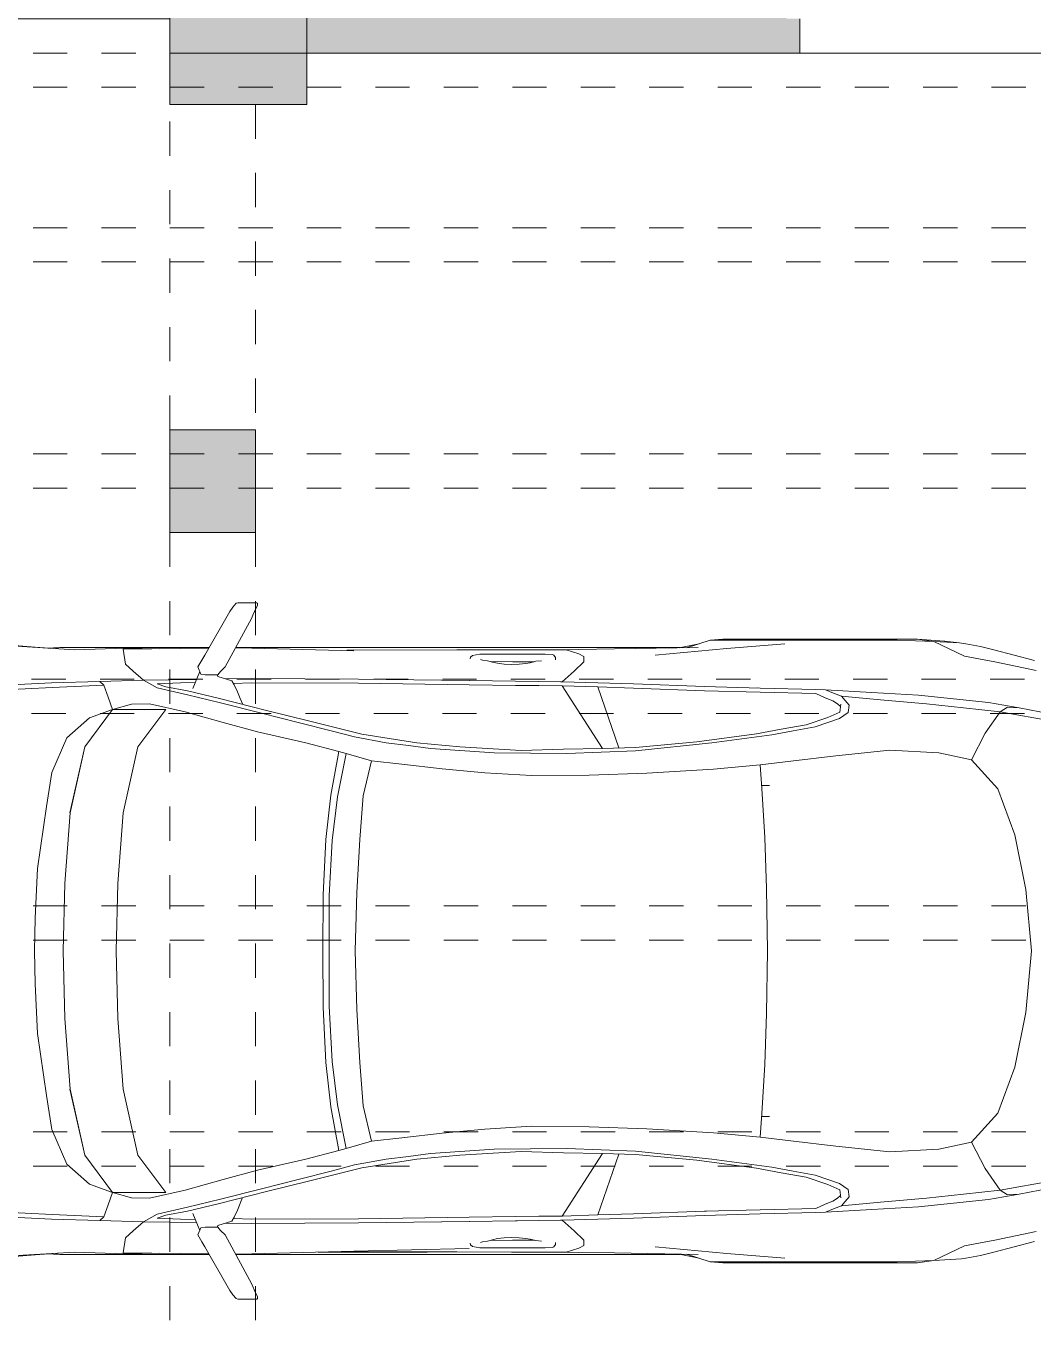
# Model space of a CAD drawing. Header units: metres. Extents: x -686 to 211, y -481 to 125.
# Drawn here: x -207.922 to -204.98, y -228.118 to -224.334 of the extents above; entities that cross this region are included whole.
import ezdxf

# ---------------------------------------------------------------- set-up
doc = ezdxf.new("R2010")
doc.units = ezdxf.units.M
doc.linetypes.add('DIVIDE', pattern=[1.25, 0.5, -0.25, 0, -0.25, 0, -0.25])
doc.layers.add('FLOATINGWINDOWS', color=2, linetype='Continuous', plot=False)
for name, color, linetype in [('SRAFA', 251, 'Continuous'), ('SRAFY', 3, 'Continuous'), ('ZDIVO', 1, 'Continuous')]:
    doc.layers.add(name, color=color, linetype=linetype)
doc.layers.add('T_stafaz', color=253, linetype='Continuous', lineweight=9)

msp = doc.modelspace()

# ---------------------------------------------------------------- hatches: boundary and pattern name
at = {"layer": 'SRAFA', "linetype": 'Continuous', "lineweight": 0}
for points in [[(-205.7014, -224.0131), (-207.1014, -224.0131), (-207.1014, -221.3631), (-205.4014, -221.3631), (-205.4014, -220.3559), (-205.5014, -220.3559), (-205.5014, -221.2631), (-207.1014, -221.2631), (-207.1014, -220.3631), (-207.4014, -220.3631), (-207.4014, -220.3231), (-207.5014, -220.3231), (-207.5014, -222.6631), (-207.5014, -224.4131), (-205.6614, -224.4131), (-205.6614, -224.3131), (-205.7014, -224.3131)], [(-207.1014, -224.4131), (-207.5014, -224.4131), (-207.5014, -224.5131), (-207.1014, -224.5131)], [(-207.1014, -224.5131), (-207.5014, -224.5131), (-207.5014, -224.5631), (-207.1014, -224.5631)], [(-207.2514, -225.5131), (-207.5014, -225.5131), (-207.5014, -225.5831), (-207.2514, -225.5831)], [(-207.2514, -225.5831), (-207.5014, -225.5831), (-207.5014, -225.6831), (-207.2514, -225.6831)], [(-207.2514, -225.6831), (-207.5014, -225.6831), (-207.5014, -225.8131), (-207.2514, -225.8131)]]:
    msp.add_hatch(color=256, dxfattribs=at).paths.add_polyline_path(points)

# ---------------------------------------------------------------- linework, layer by layer
at = {"layer": 'FLOATINGWINDOWS', "linetype": 'Continuous', "lineweight": 0}
msp.add_lwpolyline([(-209.5014, -224.3131), (-207.5014, -224.3131), (-207.5014, -224.4131), (-203.4514, -224.4131), (-203.4514, -225.8131), (-204.2014, -225.8131), (-204.2014, -229.3131), (-203.4514, -229.3131), (-203.4514, -230.9131), (-209.5014, -230.9131)], close=True, dxfattribs=at)
at = {"layer": 'SRAFY', "linetype": 'DIVIDE', "lineweight": 0, "ltscale": 0.15}
for p, q in [((-209.5014, -224.4131), (-203.2014, -224.4131)), ((-209.5014, -224.5131), (-203.2014, -224.5131)), ((-207.5014, -225.5131), (-207.5014, -224.5631)), ((-207.2514, -224.5631), (-207.2514, -225.5131)), ((-209.5014, -224.9231), (-203.2014, -224.9231)), ((-209.5014, -225.0231), (-203.2014, -225.0231)), ((-209.5014, -225.5831), (-203.2014, -225.5831)), ((-209.5014, -225.6831), (-203.2014, -225.6831)), ((-207.5014, -225.8131), (-207.5014, -230.9131)), ((-207.2514, -225.8131), (-207.2514, -230.9131)), ((-209.5058, -226.2416), (-203.2058, -226.2416)), ((-209.5058, -226.3416), (-203.2058, -226.3416)), ((-209.5014, -226.9031), (-203.2014, -226.9031)), ((-209.5014, -227.0031), (-203.2014, -227.0031)), ((-209.5014, -227.5631), (-203.2014, -227.5631)), ((-209.5014, -227.6631), (-203.2014, -227.6631))]:
    msp.add_line(p, q, dxfattribs=at)
at = {"layer": 'T_stafaz', "linetype": 'Continuous'}
for p, q in [((-207.3995, -226.1709), (-207.3261, -226.0437)), ((-207.3261, -226.0437), (-207.3175, -226.0307)), ((-207.3175, -226.0307), (-207.3076, -226.0197)), ((-207.3076, -226.0197), (-207.303, -226.0186)), ((-207.303, -226.0186), (-207.268, -226.0186)), ((-207.268, -226.0186), (-207.2479, -226.0186)), ((-207.2594, -226.0547), (-207.255, -226.0434)), ((-207.255, -226.0434), (-207.2455, -226.025)), ((-207.2479, -226.0186), (-207.2455, -226.0197)), ((-207.2455, -226.0197), (-207.2455, -226.025)), ((-207.34, -226.2056), (-207.2687, -226.0746)), ((-207.2687, -226.0746), (-207.2635, -226.0639)), ((-207.2635, -226.0639), (-207.2594, -226.0547)), ((-208.0672, -226.1334), (-207.8953, -226.1477)), ((-207.9804, -226.1433), (-207.7796, -226.1551)), ((-207.8953, -226.1477), (-207.8547, -226.1507)), ((-207.8597, -226.1503), (-207.8232, -226.149)), ((-207.8359, -226.1518), (-207.8232, -226.149)), ((-207.8359, -226.1518), (-207.8232, -226.149)), ((-207.8232, -226.149), (-207.7898, -226.149)), ((-207.7898, -226.149), (-207.7302, -226.149)), ((-207.7796, -226.1551), (-207.6309, -226.151)), ((-207.7302, -226.149), (-207.6047, -226.149)), ((-207.6383, -226.1532), (-207.3879, -226.1508)), ((-207.6383, -226.1532), (-207.6309, -226.151)), ((-207.6383, -226.1532), (-207.6309, -226.1975)), ((-207.6309, -226.151), (-207.5333, -226.1522)), ((-207.6047, -226.149), (-207.3869, -226.149)), ((-207.3097, -226.15), (-207.2995, -226.1499)), ((-207.3092, -226.149), (-207.0691, -226.149)), ((-207.2995, -226.1499), (-206.9645, -226.1581)), ((-207.0691, -226.149), (-206.7859, -226.149)), ((-206.9853, -226.1565), (-206.6638, -226.1559)), ((-206.7859, -226.149), (-206.5804, -226.149)), ((-206.6638, -226.1559), (-206.5037, -226.1556)), ((-206.5804, -226.149), (-206.5051, -226.149)), ((-206.5051, -226.149), (-206.43, -226.149)), ((-206.5037, -226.1556), (-206.4242, -226.1555)), ((-206.43, -226.149), (-206.3112, -226.149)), ((-206.4242, -226.1555), (-206.3446, -226.1553)), ((-206.3446, -226.1553), (-206.3073, -226.1547)), ((-206.3446, -226.1553), (-206.3074, -226.1672)), ((-206.3112, -226.149), (-206.1925, -226.149)), ((-206.3073, -226.1547), (-206.203, -226.153)), ((-206.3073, -226.1547), (-206.203, -226.153)), ((-206.203, -226.153), (-205.9582, -226.1488)), ((-206.1925, -226.149), (-206.0753, -226.149)), ((-206.084, -226.1713), (-205.8749, -226.1514)), ((-206.0753, -226.149), (-206.0112, -226.149)), ((-206.0142, -226.1496), (-205.9561, -226.1378)), ((-205.9926, -226.1494), (-205.924, -226.1277)), ((-205.924, -226.1277), (-205.8863, -226.1247)), ((-205.924, -226.1277), (-205.8812, -226.1273)), ((-205.8863, -226.1247), (-205.3184, -226.1247)), ((-205.8812, -226.1273), (-205.7827, -226.1273)), ((-205.8749, -226.1514), (-205.7053, -226.1382)), ((-205.7827, -226.1273), (-205.6823, -226.1273)), ((-205.6823, -226.1273), (-205.567, -226.1273)), ((-205.567, -226.1273), (-205.463, -226.1273)), ((-205.463, -226.1273), (-205.3774, -226.1273)), ((-205.3774, -226.1273), (-205.2705, -226.1307)), ((-205.3184, -226.1247), (-205.2705, -226.1307)), ((-205.2393, -226.1301), (-205.3184, -226.1247)), ((-205.2705, -226.1307), (-205.1952, -226.1353)), ((-205.2705, -226.1307), (-205.1811, -226.174)), ((-205.2393, -226.1301), (-205.1952, -226.1353)), ((-205.2382, -226.1302), (-205.2393, -226.1301)), ((-205.1763, -226.1381), (-205.1952, -226.1353)), ((-205.1343, -226.1453), (-205.1763, -226.1381)), ((-205.0949, -226.1552), (-205.1343, -226.1453)), ((-205.0949, -226.1552), (-205.0356, -226.1709)), ((-207.6309, -226.1975), (-207.6086, -226.2182)), ((-207.4197, -226.2056), (-207.4081, -226.1854)), ((-207.4081, -226.1854), (-207.3995, -226.1709)), ((-206.6246, -226.1815), (-206.6236, -226.1772)), ((-206.6236, -226.1772), (-206.6176, -226.172)), ((-206.6176, -226.172), (-206.5963, -226.1677)), ((-206.5963, -226.1677), (-206.4055, -226.1685)), ((-206.5943, -226.184), (-206.5881, -226.1856)), ((-206.5881, -226.1856), (-206.5739, -226.1875)), ((-206.5739, -226.1875), (-206.5594, -226.1919)), ((-206.5666, -226.1897), (-206.5014, -226.1901)), ((-206.5594, -226.1919), (-206.5449, -226.1949)), ((-206.5449, -226.1949), (-206.5249, -226.1974)), ((-206.5249, -226.1974), (-206.5029, -226.1984)), ((-206.5029, -226.1984), (-206.481, -226.1978)), ((-206.5014, -226.1901), (-206.4378, -226.1904)), ((-206.481, -226.1978), (-206.4617, -226.1958)), ((-206.4617, -226.1958), (-206.449, -226.1933)), ((-206.449, -226.1933), (-206.4323, -226.189)), ((-206.4323, -226.189), (-206.4161, -226.1876)), ((-206.4055, -226.1685), (-206.3844, -226.1689)), ((-206.3844, -226.1689), (-206.3801, -226.1714)), ((-206.3801, -226.1714), (-206.3756, -226.1775)), ((-206.3757, -226.1845), (-206.3756, -226.1836)), ((-206.3756, -226.1836), (-206.3756, -226.1775)), ((-206.3206, -226.2178), (-206.2926, -226.1905)), ((-206.3074, -226.1672), (-206.2926, -226.1746)), ((-206.2926, -226.1746), (-206.2926, -226.1905)), ((-205.1811, -226.174), (-205.0916, -226.1903)), ((-205.0916, -226.1903), (-204.9714, -226.2162)), ((-205.0356, -226.1709), (-205.0357, -226.1709)), ((-204.9758, -226.1865), (-205.0356, -226.1709)), ((-207.6086, -226.2182), (-207.5784, -226.2441)), ((-207.4343, -226.2685), (-207.4146, -226.2186)), ((-207.4197, -226.2056), (-207.4116, -226.2262)), ((-207.4116, -226.2262), (-207.399, -226.2287)), ((-207.399, -226.2287), (-207.3822, -226.2287)), ((-207.3822, -226.2287), (-207.3621, -226.2287)), ((-207.3632, -226.2287), (-207.3618, -226.2336)), ((-207.3621, -226.2287), (-207.3535, -226.2192)), ((-207.3618, -226.2336), (-207.3203, -226.2462)), ((-207.3535, -226.2192), (-207.34, -226.2056)), ((-206.3557, -226.249), (-206.3206, -226.2178)), ((-208.0313, -226.2609), (-207.8472, -226.2519)), ((-208.0283, -226.2747), (-207.846, -226.2658)), ((-207.8472, -226.2519), (-207.7061, -226.2482)), ((-207.846, -226.2658), (-207.6945, -226.2584)), ((-207.7061, -226.2482), (-207.5784, -226.2441)), ((-207.7061, -226.2482), (-207.6945, -226.2584)), ((-207.7061, -226.2482), (-207.6945, -226.2584)), ((-207.6945, -226.2584), (-207.6818, -226.294)), ((-207.4238, -226.2418), (-207.5785, -226.2441)), ((-207.5784, -226.2441), (-207.4238, -226.2418)), ((-207.5784, -226.2441), (-207.5393, -226.2669)), ((-207.5393, -226.2549), (-207.4706, -226.2522)), ((-207.5393, -226.2549), (-207.5132, -226.2633)), ((-207.5393, -226.2669), (-207.45, -226.2873)), ((-207.5132, -226.2633), (-207.45, -226.2749)), ((-207.4706, -226.2522), (-207.4272, -226.2505)), ((-207.339, -226.2405), (-207.2645, -226.2394)), ((-207.2645, -226.2394), (-207.339, -226.2405)), ((-207.339, -226.2405), (-207.2645, -226.2394)), ((-207.3203, -226.2462), (-207.3135, -226.2574)), ((-207.3159, -226.2535), (-207.2645, -226.2515)), ((-207.3135, -226.2574), (-207.3042, -226.2779)), ((-207.2645, -226.2394), (-206.9512, -226.2409)), ((-206.9512, -226.2409), (-207.2645, -226.2394)), ((-207.2645, -226.2394), (-206.9512, -226.2409)), ((-207.2645, -226.2515), (-206.9512, -226.253)), ((-206.9512, -226.2409), (-206.6271, -226.2453)), ((-206.627, -226.2453), (-206.9512, -226.2409)), ((-206.9512, -226.2409), (-206.6271, -226.2453)), ((-206.9512, -226.253), (-206.6271, -226.2574)), ((-206.6271, -226.2453), (-206.4922, -226.2471)), ((-206.6271, -226.2453), (-206.4922, -226.2471)), ((-206.6271, -226.2574), (-206.4922, -226.2592)), ((-206.4922, -226.2471), (-206.627, -226.2453)), ((-206.4922, -226.2471), (-206.424, -226.2481)), ((-206.4922, -226.2471), (-206.424, -226.2481)), ((-206.4922, -226.2592), (-206.424, -226.2601)), ((-206.424, -226.2481), (-206.3557, -226.249)), ((-206.424, -226.2481), (-206.3557, -226.249)), ((-206.424, -226.2601), (-206.3557, -226.261)), ((-206.3557, -226.249), (-206.3603, -226.2489)), ((-206.3557, -226.249), (-206.2516, -226.2519)), ((-206.2515, -226.2519), (-206.3557, -226.249)), ((-206.3557, -226.249), (-206.2516, -226.2519)), ((-206.3557, -226.261), (-206.2516, -226.264)), ((-206.3557, -226.261), (-206.2383, -226.4432)), ((-206.2516, -226.2519), (-206.1474, -226.2549)), ((-206.2516, -226.2519), (-206.1474, -226.2549)), ((-206.2516, -226.264), (-206.1474, -226.267)), ((-206.2516, -226.264), (-206.1899, -226.4418)), ((-206.1473, -226.2549), (-206.2515, -226.2519)), ((-206.1474, -226.2549), (-205.9403, -226.2629)), ((-206.1474, -226.267), (-205.9403, -226.275)), ((-205.9402, -226.2629), (-206.1473, -226.2549)), ((-205.9403, -226.2629), (-205.7776, -226.267)), ((-205.7776, -226.267), (-205.9402, -226.2629)), ((-205.7856, -226.2668), (-205.7776, -226.267)), ((-205.7776, -226.267), (-205.615, -226.271)), ((-205.615, -226.271), (-205.7776, -226.267)), ((-205.7776, -226.267), (-205.615, -226.271)), ((-205.615, -226.271), (-205.5871, -226.2725)), ((-205.5871, -226.2725), (-205.615, -226.271)), ((-205.615, -226.271), (-205.5871, -226.2725)), ((-205.5871, -226.2725), (-205.5631, -226.2816)), ((-205.5871, -226.2725), (-205.4512, -226.28)), ((-205.5871, -226.2725), (-205.5752, -226.2771)), ((-205.4512, -226.28), (-205.5871, -226.2725)), ((-207.6818, -226.294), (-207.669, -226.3296)), ((-207.45, -226.2749), (-207.3571, -226.2979)), ((-207.45, -226.2873), (-207.3534, -226.3105)), ((-207.3571, -226.2979), (-207.2195, -226.3324)), ((-207.3534, -226.3105), (-207.2344, -226.3401)), ((-207.3042, -226.2779), (-207.2962, -226.2979)), ((-207.2962, -226.2979), (-207.2883, -226.3151)), ((-205.9403, -226.275), (-205.7776, -226.279)), ((-205.7776, -226.279), (-205.615, -226.2831)), ((-205.615, -226.2831), (-205.5879, -226.2953)), ((-205.615, -226.2831), (-205.5879, -226.2953)), ((-205.5879, -226.2953), (-205.5655, -226.3043)), ((-205.5879, -226.2953), (-205.5655, -226.3043)), ((-205.5752, -226.2771), (-205.5631, -226.2816)), ((-205.5655, -226.3043), (-205.5515, -226.3134)), ((-205.5655, -226.3043), (-205.5515, -226.3134)), ((-205.5631, -226.2816), (-205.5399, -226.2905)), ((-205.5631, -226.2816), (-205.5399, -226.2905)), ((-205.5399, -226.2905), (-205.4157, -226.302)), ((-205.5399, -226.2905), (-205.5291, -226.3034)), ((-205.5399, -226.2905), (-205.5291, -226.3034)), ((-205.5291, -226.3034), (-205.5177, -226.3166)), ((-205.4512, -226.28), (-205.3153, -226.2877)), ((-205.3152, -226.2877), (-205.4512, -226.28)), ((-205.4157, -226.302), (-205.2915, -226.3134)), ((-205.3153, -226.2877), (-205.2128, -226.2984)), ((-205.3152, -226.2877), (-205.3153, -226.2877)), ((-205.2127, -226.2984), (-205.3152, -226.2877)), ((-205.2128, -226.2984), (-205.1103, -226.3092)), ((-205.1103, -226.3092), (-205.2127, -226.2984)), ((-205.1103, -226.3092), (-205.0209, -226.3247)), ((-207.7501, -226.4383), (-207.669, -226.3296)), ((-207.6691, -226.3296), (-207.7501, -226.4383)), ((-207.7501, -226.4383), (-207.669, -226.3296)), ((-207.7365, -226.3538), (-207.669, -226.3296)), ((-207.6691, -226.3296), (-207.6691, -226.3296)), ((-207.669, -226.3296), (-207.6136, -226.3139)), ((-207.669, -226.3296), (-207.5354, -226.3296)), ((-207.6136, -226.3139), (-207.5616, -226.3135)), ((-207.5951, -226.4383), (-207.514, -226.3296)), ((-207.5616, -226.3135), (-207.4575, -226.3365)), ((-207.5354, -226.3296), (-207.514, -226.3296)), ((-207.4575, -226.3365), (-207.3459, -226.3677)), ((-207.2883, -226.3152), (-207.2883, -226.3151)), ((-207.2344, -226.3401), (-207.1266, -226.368)), ((-207.2195, -226.3324), (-207.0968, -226.3631)), ((-205.58, -226.3529), (-205.5452, -226.3378)), ((-205.5515, -226.3134), (-205.5429, -226.321)), ((-205.5515, -226.3134), (-205.5429, -226.321)), ((-205.5458, -226.3562), (-205.5205, -226.3383)), ((-205.5452, -226.3378), (-205.5421, -226.3143)), ((-205.5205, -226.3383), (-205.5177, -226.3166)), ((-205.2915, -226.3134), (-205.1837, -226.325)), ((-205.1837, -226.325), (-205.076, -226.3366)), ((-205.1206, -226.3993), (-205.076, -226.3366)), ((-205.076, -226.3366), (-205.055, -226.3227)), ((-205.076, -226.3366), (-204.9235, -226.3635)), ((-205.055, -226.3227), (-205.0209, -226.3247)), ((-205.0209, -226.3247), (-204.9301, -226.3421)), ((-207.8023, -226.412), (-207.7365, -226.3538)), ((-207.3459, -226.3677), (-207.2455, -226.3949)), ((-207.1266, -226.368), (-207.0262, -226.3928)), ((-207.0968, -226.3631), (-207.0187, -226.3822)), ((-207.0187, -226.3822), (-206.9407, -226.4014)), ((-205.7882, -226.4007), (-205.7157, -226.3876)), ((-205.7157, -226.3876), (-205.6432, -226.3744)), ((-205.6809, -226.3919), (-205.6172, -226.3801)), ((-205.6432, -226.3744), (-205.58, -226.3529)), ((-205.6172, -226.3801), (-205.5458, -226.3562)), ((-207.8469, -226.5138), (-207.8023, -226.412)), ((-207.2455, -226.3949), (-207.1041, -226.4273)), ((-207.0262, -226.3928), (-206.9629, -226.41)), ((-206.9629, -226.41), (-206.87, -226.4266)), ((-206.9407, -226.4014), (-206.8607, -226.4143)), ((-206.8607, -226.4143), (-206.7808, -226.4272)), ((-206.1414, -226.4405), (-205.9629, -226.4246)), ((-205.9629, -226.4246), (-205.7882, -226.4007)), ((-205.9183, -226.4274), (-205.7436, -226.4035)), ((-205.7436, -226.4035), (-205.6809, -226.3919)), ((-205.1602, -226.4765), (-205.1206, -226.3993)), ((-207.7501, -226.4383), (-207.7935, -226.6319)), ((-207.7934, -226.6319), (-207.7501, -226.4383)), ((-207.7934, -226.6319), (-207.7501, -226.4383)), ((-207.6384, -226.6319), (-207.5951, -226.4383)), ((-207.1041, -226.4273), (-207.0081, -226.452)), ((-207.0082, -226.452), (-207.0318, -226.5797)), ((-207.0122, -226.5851), (-206.987, -226.4584)), ((-207.0081, -226.452), (-206.9871, -226.4583)), ((-207.0081, -226.4521), (-207.0081, -226.452)), ((-206.9871, -226.4583), (-206.913, -226.4795)), ((-206.87, -226.4266), (-206.8048, -226.4351)), ((-206.8048, -226.4351), (-206.74, -226.4437)), ((-206.7808, -226.4272), (-206.6545, -226.4385)), ((-206.74, -226.4437), (-206.5541, -226.4565)), ((-206.6545, -226.4385), (-206.476, -226.449)), ((-206.5541, -226.4565), (-206.4482, -226.4573)), ((-206.476, -226.449), (-206.3521, -226.4457)), ((-206.4482, -226.4573), (-206.3422, -226.458)), ((-206.3521, -226.4457), (-206.2383, -226.4432)), ((-206.3422, -226.458), (-206.1414, -226.4507)), ((-206.2383, -226.4432), (-206.1414, -226.4405)), ((-206.1414, -226.4507), (-205.9183, -226.4274)), ((-205.5566, -226.465), (-205.3989, -226.4483)), ((-205.3989, -226.4483), (-205.2557, -226.4561)), ((-205.2557, -226.4561), (-205.1602, -226.4765)), ((-206.9372, -226.5822), (-206.913, -226.4795)), ((-206.913, -226.4795), (-206.8238, -226.4893)), ((-206.913, -226.4795), (-206.913, -226.4795)), ((-206.8238, -226.4893), (-206.7061, -226.5027)), ((-205.9142, -226.5043), (-205.7775, -226.4912)), ((-205.7775, -226.4912), (-205.6881, -226.4801)), ((-205.7775, -226.4912), (-205.7722, -226.5606)), ((-205.6881, -226.4801), (-205.5566, -226.465)), ((-205.1602, -226.4765), (-205.0835, -226.561)), ((-205.1602, -226.4765), (-205.0835, -226.561)), ((-205.1601, -226.4763), (-205.1601, -226.4765)), ((-207.8624, -226.6128), (-207.8469, -226.5138)), ((-206.7061, -226.5027), (-206.5822, -226.5143)), ((-206.5822, -226.5143), (-206.4452, -226.5229)), ((-206.4452, -226.5229), (-206.2773, -226.5216)), ((-206.2773, -226.5216), (-206.1087, -226.5156)), ((-206.1087, -226.5156), (-205.9142, -226.5043)), ((-205.7499, -226.552), (-205.7729, -226.552)), ((-205.7722, -226.5606), (-205.7639, -226.7032)), ((-205.0835, -226.561), (-205.0332, -226.6961)), ((-205.0835, -226.561), (-205.0332, -226.6961)), ((-207.888, -226.7937), (-207.8624, -226.6128)), ((-207.0318, -226.5797), (-207.0458, -226.7096)), ((-207.028, -226.7123), (-207.0122, -226.5851)), ((-206.9465, -226.7096), (-206.9372, -226.5822)), ((-207.8087, -226.8381), (-207.7934, -226.6319)), ((-207.8087, -226.8381), (-207.7934, -226.6319)), ((-207.6537, -226.8381), (-207.6384, -226.6319)), ((-207.0458, -226.7096), (-207.0541, -226.8712)), ((-207.0363, -226.8739), (-207.028, -226.7123)), ((-206.9559, -226.8639), (-206.9465, -226.7096)), ((-205.7639, -226.7032), (-205.7593, -226.8519)), ((-205.0332, -226.6961), (-205.0013, -226.8552)), ((-207.8951, -226.939), (-207.888, -226.7937)), ((-207.8135, -227.0348), (-207.8087, -226.8381)), ((-207.8135, -227.0348), (-207.8087, -226.8381)), ((-207.6585, -227.0348), (-207.6537, -226.8381)), ((-207.0541, -226.8712), (-207.0551, -227.0348)), ((-207.0367, -227.0348), (-207.0363, -226.8739)), ((-206.9604, -227.0348), (-206.9559, -226.8639)), ((-205.7593, -226.8519), (-205.7561, -227.0348)), ((-205.0013, -226.8552), (-204.9848, -227.0348)), ((-207.8968, -227.0348), (-207.8951, -226.939)), ((-207.8968, -227.0348), (-207.8951, -227.1307)), ((-207.8135, -227.0348), (-207.8087, -227.2316)), ((-207.8135, -227.0348), (-207.8087, -227.2316)), ((-207.6585, -227.0348), (-207.6537, -227.2316)), ((-207.0541, -227.1985), (-207.0551, -227.0348)), ((-207.0367, -227.0348), (-207.0363, -227.1958)), ((-206.9604, -227.0348), (-206.9559, -227.2057)), ((-205.7593, -227.2178), (-205.7561, -227.0348)), ((-205.0013, -227.2145), (-204.9848, -227.0348)), ((-207.8951, -227.1307), (-207.888, -227.2759)), ((-207.0458, -227.36), (-207.0541, -227.1985)), ((-207.0363, -227.1958), (-207.028, -227.3573)), ((-206.9559, -227.2057), (-206.9465, -227.36)), ((-205.7639, -227.3664), (-205.7593, -227.2178)), ((-205.0332, -227.3736), (-205.0013, -227.2145)), ((-207.8087, -227.2316), (-207.7934, -227.4378)), ((-207.8087, -227.2316), (-207.7934, -227.4378)), ((-207.6537, -227.2316), (-207.6384, -227.4378)), ((-207.888, -227.2759), (-207.8624, -227.4569)), ((-207.0318, -227.49), (-207.0458, -227.36)), ((-207.028, -227.3573), (-207.0122, -227.4844)), ((-206.9465, -227.36), (-206.9372, -227.4874)), ((-205.7722, -227.5091), (-205.7639, -227.3664)), ((-205.0835, -227.5087), (-205.0332, -227.3736)), ((-205.0835, -227.5087), (-205.0332, -227.3736)), ((-207.7501, -227.6314), (-207.7935, -227.4378)), ((-207.7934, -227.4378), (-207.7501, -227.6314)), ((-207.7934, -227.4378), (-207.7501, -227.6314)), ((-207.6384, -227.4378), (-207.5951, -227.6314)), ((-207.8624, -227.4569), (-207.8469, -227.5558)), ((-207.0122, -227.4844), (-206.9871, -227.6113)), ((-207.0082, -227.6176), (-207.0318, -227.49)), ((-206.9372, -227.4874), (-206.913, -227.5901)), ((-205.7775, -227.5785), (-205.7722, -227.5091)), ((-205.7729, -227.5176), (-205.7499, -227.5176)), ((-205.1602, -227.5932), (-205.0835, -227.5087)), ((-205.1602, -227.5932), (-205.0835, -227.5087)), ((-207.8469, -227.5558), (-207.8023, -227.6576)), ((-206.7061, -227.5669), (-206.5822, -227.5553)), ((-206.5822, -227.5553), (-206.4452, -227.5467)), ((-206.4452, -227.5467), (-206.2773, -227.548)), ((-206.2773, -227.548), (-206.1087, -227.554)), ((-206.1087, -227.554), (-205.9142, -227.5653)), ((-206.9871, -227.6113), (-206.913, -227.5901)), ((-206.913, -227.5901), (-206.8238, -227.5804)), ((-206.8238, -227.5804), (-206.7061, -227.5669)), ((-205.9142, -227.5653), (-205.7775, -227.5785)), ((-205.7775, -227.5785), (-205.6881, -227.5895)), ((-205.6881, -227.5895), (-205.5566, -227.6046)), ((-205.2557, -227.6136), (-205.1602, -227.5932)), ((-205.1602, -227.5932), (-205.1206, -227.6703)), ((-205.1601, -227.5933), (-205.1601, -227.5932)), ((-207.7501, -227.6314), (-207.669, -227.74)), ((-207.6691, -227.74), (-207.7501, -227.6314)), ((-207.7501, -227.6314), (-207.669, -227.74)), ((-207.5951, -227.6314), (-207.514, -227.74)), ((-207.1041, -227.6423), (-207.0081, -227.6176)), ((-207.0081, -227.6176), (-206.9871, -227.6114)), ((-207.0081, -227.6176), (-207.0081, -227.6176)), ((-206.87, -227.6431), (-206.8048, -227.6345)), ((-206.8048, -227.6345), (-206.74, -227.626)), ((-206.7808, -227.6424), (-206.6545, -227.6312)), ((-206.74, -227.626), (-206.5541, -227.6132)), ((-206.6545, -227.6312), (-206.476, -227.6206)), ((-206.5541, -227.6132), (-206.4482, -227.6124)), ((-206.476, -227.6206), (-206.3521, -227.6239)), ((-206.4482, -227.6124), (-206.3422, -227.6117)), ((-206.3557, -227.8086), (-206.2383, -227.6265)), ((-206.3521, -227.6239), (-206.2383, -227.6265)), ((-206.3422, -227.6117), (-206.1414, -227.6189)), ((-206.2516, -227.8056), (-206.1899, -227.6278)), ((-206.2383, -227.6265), (-206.1414, -227.6292)), ((-206.1414, -227.6189), (-205.9183, -227.6422)), ((-206.1414, -227.6292), (-205.9629, -227.6451)), ((-205.5566, -227.6046), (-205.3989, -227.6213)), ((-205.3989, -227.6213), (-205.2557, -227.6136)), ((-207.8023, -227.6576), (-207.7365, -227.7159)), ((-207.2455, -227.6747), (-207.1041, -227.6423)), ((-207.0262, -227.6768), (-206.9629, -227.6596)), ((-207.0187, -227.6874), (-206.9407, -227.6682)), ((-206.9629, -227.6596), (-206.87, -227.6431)), ((-206.9407, -227.6682), (-206.8607, -227.6553)), ((-206.8607, -227.6553), (-206.7808, -227.6424)), ((-205.9629, -227.6451), (-205.7882, -227.6689)), ((-205.9183, -227.6422), (-205.7436, -227.6662)), ((-205.7882, -227.6689), (-205.7157, -227.6821)), ((-205.7436, -227.6662), (-205.6809, -227.6778)), ((-205.1206, -227.6703), (-205.076, -227.7331)), ((-207.4575, -227.7332), (-207.3459, -227.7019)), ((-207.3459, -227.7019), (-207.2455, -227.6747)), ((-207.2344, -227.7296), (-207.1266, -227.7017)), ((-207.2195, -227.7372), (-207.0968, -227.7065)), ((-207.1266, -227.7017), (-207.0262, -227.6768)), ((-207.0968, -227.7065), (-207.0187, -227.6874)), ((-205.7157, -227.6821), (-205.6432, -227.6953)), ((-205.6809, -227.6778), (-205.6172, -227.6895)), ((-205.6432, -227.6953), (-205.58, -227.7168)), ((-205.6172, -227.6895), (-205.5458, -227.7135)), ((-205.076, -227.7331), (-204.9235, -227.7061)), ((-205.076, -227.7331), (-204.9235, -227.7061)), ((-207.7365, -227.7159), (-207.669, -227.74)), ((-207.6818, -227.7756), (-207.669, -227.74)), ((-207.6691, -227.74), (-207.6691, -227.74)), ((-207.669, -227.74), (-207.5354, -227.74)), ((-207.669, -227.74), (-207.6136, -227.7557)), ((-207.5616, -227.7561), (-207.4575, -227.7332)), ((-207.5354, -227.74), (-207.514, -227.74)), ((-207.3571, -227.7717), (-207.2195, -227.7372)), ((-207.3534, -227.7591), (-207.2344, -227.7296)), ((-205.58, -227.7168), (-205.5452, -227.7319)), ((-205.5515, -227.7562), (-205.5429, -227.7486)), ((-205.5515, -227.7562), (-205.5429, -227.7486)), ((-205.5458, -227.7135), (-205.5205, -227.7314)), ((-205.5452, -227.7319), (-205.5421, -227.7553)), ((-205.5205, -227.7314), (-205.5177, -227.7531)), ((-205.2915, -227.7562), (-205.1837, -227.7446)), ((-205.1837, -227.7446), (-205.076, -227.7331)), ((-205.1103, -227.7604), (-205.0209, -227.7449)), ((-205.076, -227.7331), (-205.055, -227.747)), ((-205.055, -227.747), (-205.0209, -227.7449)), ((-205.0209, -227.7449), (-204.9301, -227.7275)), ((-207.6945, -227.8112), (-207.6818, -227.7756)), ((-207.6136, -227.7557), (-207.5616, -227.7561)), ((-207.5393, -227.8028), (-207.45, -227.7824)), ((-207.45, -227.7824), (-207.3534, -227.7591)), ((-207.45, -227.7947), (-207.3571, -227.7717)), ((-207.3042, -227.7917), (-207.2895, -227.7548)), ((-207.2883, -227.7544), (-207.2883, -227.7545)), ((-205.7776, -227.7906), (-205.615, -227.7866)), ((-205.615, -227.7866), (-205.5879, -227.7743)), ((-205.615, -227.7866), (-205.5879, -227.7743)), ((-205.5879, -227.7743), (-205.5655, -227.7654)), ((-205.5879, -227.7743), (-205.5655, -227.7654)), ((-205.5871, -227.7971), (-205.5631, -227.788)), ((-205.5655, -227.7654), (-205.5515, -227.7562)), ((-205.5655, -227.7654), (-205.5515, -227.7562)), ((-205.5631, -227.788), (-205.5399, -227.7791)), ((-205.5399, -227.7791), (-205.5291, -227.7663)), ((-205.5399, -227.7791), (-205.5291, -227.7663)), ((-205.5399, -227.7791), (-205.4157, -227.7677)), ((-205.5291, -227.7663), (-205.5177, -227.7531)), ((-205.4512, -227.7896), (-205.3153, -227.782)), ((-205.3152, -227.782), (-205.4512, -227.7896)), ((-205.4157, -227.7677), (-205.2915, -227.7562)), ((-205.3153, -227.782), (-205.2128, -227.7712)), ((-205.3152, -227.782), (-205.3153, -227.782)), ((-205.2127, -227.7712), (-205.3152, -227.782)), ((-205.2128, -227.7712), (-205.1103, -227.7604)), ((-205.1103, -227.7604), (-205.2127, -227.7712)), ((-208.0313, -227.8087), (-207.8472, -227.8178)), ((-208.0283, -227.7949), (-207.846, -227.8039)), ((-207.8472, -227.8178), (-207.7061, -227.8215)), ((-207.846, -227.8039), (-207.6945, -227.8112)), ((-207.7061, -227.8215), (-207.6945, -227.8112)), ((-207.7061, -227.8215), (-207.5784, -227.8255)), ((-207.6086, -227.8515), (-207.5784, -227.8255)), ((-207.4238, -227.8278), (-207.5785, -227.8255)), ((-207.5784, -227.8255), (-207.5393, -227.8028)), ((-207.5784, -227.8255), (-207.4238, -227.8278)), ((-207.5393, -227.8147), (-207.5132, -227.8063)), ((-207.5393, -227.8147), (-207.4706, -227.8175)), ((-207.5132, -227.8063), (-207.45, -227.7947)), ((-207.4706, -227.8175), (-207.4272, -227.8192)), ((-207.4343, -227.8012), (-207.4146, -227.851)), ((-207.3618, -227.8361), (-207.3203, -227.8234)), ((-207.3203, -227.8234), (-207.3135, -227.8122)), ((-207.3159, -227.8161), (-207.2645, -227.8182)), ((-207.3135, -227.8122), (-207.3042, -227.7917)), ((-207.2645, -227.8182), (-206.9512, -227.8167)), ((-206.9512, -227.8167), (-206.6271, -227.8122)), ((-206.9512, -227.8287), (-206.6271, -227.8243)), ((-206.627, -227.8243), (-206.9512, -227.8287)), ((-206.6271, -227.8122), (-206.4922, -227.8104)), ((-206.6271, -227.8243), (-206.4922, -227.8225)), ((-206.4922, -227.8104), (-206.424, -227.8095)), ((-206.4922, -227.8225), (-206.424, -227.8216)), ((-206.4876, -227.8224), (-206.4922, -227.8225)), ((-206.424, -227.8095), (-206.3557, -227.8086)), ((-206.424, -227.8216), (-206.3557, -227.8207)), ((-206.3557, -227.8207), (-206.3603, -227.8207)), ((-206.3557, -227.8086), (-206.2516, -227.8056)), ((-206.3557, -227.8207), (-206.2516, -227.8178)), ((-206.2515, -227.8178), (-206.3557, -227.8207)), ((-206.3557, -227.8207), (-206.3206, -227.8519)), ((-206.2516, -227.8056), (-206.1474, -227.8027)), ((-206.2516, -227.8178), (-206.1474, -227.8147)), ((-206.1473, -227.8147), (-206.2515, -227.8178)), ((-206.1474, -227.8027), (-205.9403, -227.7946)), ((-206.1474, -227.8147), (-205.9403, -227.8067)), ((-205.9403, -227.7946), (-205.7776, -227.7906)), ((-205.9403, -227.7946), (-205.9347, -227.7945)), ((-205.9403, -227.8067), (-205.7776, -227.8027)), ((-205.7776, -227.8027), (-205.615, -227.7987)), ((-205.615, -227.7987), (-205.5871, -227.7971)), ((-205.5871, -227.7971), (-205.615, -227.7987)), ((-205.5871, -227.7971), (-205.4512, -227.7896)), ((-205.4512, -227.7896), (-205.5871, -227.7971)), ((-207.6309, -227.8722), (-207.6086, -227.8515)), ((-207.4197, -227.864), (-207.4116, -227.8434)), ((-207.4116, -227.8434), (-207.399, -227.8409)), ((-207.399, -227.8409), (-207.3822, -227.8409)), ((-207.3822, -227.8409), (-207.3621, -227.8409)), ((-207.3632, -227.8409), (-207.3618, -227.8361)), ((-207.3621, -227.8409), (-207.3535, -227.8505)), ((-207.3535, -227.8505), (-207.34, -227.864)), ((-207.339, -227.8291), (-207.2645, -227.8302)), ((-207.2645, -227.8302), (-207.339, -227.8291)), ((-207.2645, -227.8302), (-206.9512, -227.8287)), ((-206.9512, -227.8287), (-207.2645, -227.8302)), ((-206.3206, -227.8519), (-206.2926, -227.8791)), ((-205.0916, -227.8793), (-204.9714, -227.8535)), ((-207.6383, -227.9164), (-207.6309, -227.8722)), ((-207.4197, -227.864), (-207.4081, -227.8843)), ((-207.4081, -227.8843), (-207.3995, -227.8987)), ((-207.3995, -227.8987), (-207.3261, -228.026)), ((-207.34, -227.864), (-207.2687, -227.995)), ((-206.6246, -227.8882), (-206.6236, -227.8924)), ((-206.6236, -227.8924), (-206.6176, -227.8977)), ((-206.6176, -227.8977), (-206.5963, -227.902)), ((-206.5963, -227.902), (-206.5008, -227.9016)), ((-206.5943, -227.8857), (-206.5881, -227.8841)), ((-206.5881, -227.8841), (-206.5739, -227.8821)), ((-206.5739, -227.8821), (-206.5594, -227.8777)), ((-206.5666, -227.8799), (-206.5014, -227.8796)), ((-206.5594, -227.8777), (-206.5449, -227.8747)), ((-206.5449, -227.8747), (-206.5249, -227.8723)), ((-206.5249, -227.8723), (-206.5029, -227.8713)), ((-206.5029, -227.8713), (-206.481, -227.8719)), ((-206.5014, -227.8796), (-206.4378, -227.8792)), ((-206.5008, -227.9016), (-206.4055, -227.9011)), ((-206.481, -227.8719), (-206.4617, -227.8739)), ((-206.4617, -227.8739), (-206.449, -227.8763)), ((-206.449, -227.8763), (-206.4323, -227.8806)), ((-206.4323, -227.8806), (-206.4161, -227.882)), ((-206.4055, -227.9011), (-206.3844, -227.9007)), ((-206.3844, -227.9007), (-206.3801, -227.8982)), ((-206.3801, -227.8982), (-206.3756, -227.8921)), ((-206.3756, -227.8861), (-206.3756, -227.8921)), ((-206.3074, -227.9025), (-206.2926, -227.895)), ((-206.2926, -227.895), (-206.2926, -227.8791)), ((-206.084, -227.8983), (-205.8749, -227.9182)), ((-205.2705, -227.939), (-205.1811, -227.8956)), ((-205.1811, -227.8956), (-205.0916, -227.8793)), ((-205.0949, -227.9144), (-205.0356, -227.8987)), ((-204.9758, -227.8831), (-205.0356, -227.8987)), ((-208.0672, -227.9363), (-207.8953, -227.922)), ((-207.9804, -227.9263), (-207.7796, -227.9145)), ((-207.8953, -227.922), (-207.8547, -227.9189)), ((-207.8597, -227.9193), (-207.8232, -227.9207)), ((-207.8359, -227.9178), (-207.8232, -227.9207)), ((-207.8359, -227.9178), (-207.8232, -227.9207)), ((-207.8232, -227.9207), (-207.7898, -227.9207)), ((-207.7898, -227.9207), (-207.7302, -227.9207)), ((-207.7796, -227.9145), (-207.6309, -227.9187)), ((-207.7302, -227.9207), (-207.6047, -227.9207)), ((-207.6383, -227.9164), (-207.3879, -227.9189)), ((-207.6309, -227.9187), (-207.5333, -227.9175)), ((-207.6047, -227.9207), (-207.3869, -227.9207)), ((-207.6047, -227.9207), (-207.3869, -227.9207)), ((-207.3097, -227.9197), (-207.2995, -227.9198)), ((-207.3092, -227.9207), (-207.0691, -227.9207)), ((-207.2995, -227.9198), (-206.9645, -227.9115)), ((-207.0691, -227.9207), (-206.7859, -227.9207)), ((-207.0685, -227.9141), (-207.0533, -227.9143)), ((-207.0685, -227.9141), (-207.0533, -227.9143)), ((-207.0533, -227.9143), (-206.7503, -227.9143)), ((-207.0533, -227.9143), (-206.7503, -227.9143)), ((-207.0267, -227.913), (-206.9853, -227.9131)), ((-206.9853, -227.9131), (-206.6638, -227.9137)), ((-206.9645, -227.9115), (-206.6278, -227.9033)), ((-206.7859, -227.9207), (-206.5804, -227.9207)), ((-206.7503, -227.9143), (-206.7253, -227.9136)), ((-206.6638, -227.9137), (-206.5037, -227.914)), ((-206.5804, -227.9207), (-206.5051, -227.9207)), ((-206.5051, -227.9207), (-206.43, -227.9207)), ((-206.5037, -227.914), (-206.4242, -227.9141)), ((-206.43, -227.9207), (-206.3112, -227.9207)), ((-206.4242, -227.9141), (-206.3446, -227.9143)), ((-206.3446, -227.9143), (-206.3074, -227.9025)), ((-206.3446, -227.9143), (-206.3073, -227.9149)), ((-206.3112, -227.9207), (-206.1925, -227.9207)), ((-206.3073, -227.9149), (-206.203, -227.9166)), ((-206.203, -227.9166), (-205.9582, -227.9209)), ((-206.1925, -227.9207), (-206.0753, -227.9207)), ((-206.0753, -227.9207), (-206.0112, -227.9207)), ((-206.0753, -227.9207), (-206.0112, -227.9207)), ((-206.0142, -227.9201), (-205.9561, -227.9318)), ((-205.9926, -227.9203), (-205.924, -227.942)), ((-205.9926, -227.9203), (-205.924, -227.942)), ((-205.8749, -227.9182), (-205.7053, -227.9314)), ((-205.3774, -227.9424), (-205.2705, -227.939)), ((-205.3184, -227.9449), (-205.2705, -227.939)), ((-205.3184, -227.9449), (-205.2705, -227.939)), ((-205.2705, -227.939), (-205.1894, -227.9332)), ((-205.1763, -227.9315), (-205.1894, -227.9332)), ((-205.1343, -227.9244), (-205.1763, -227.9315)), ((-205.0949, -227.9144), (-205.1343, -227.9244)), ((-205.924, -227.942), (-205.8863, -227.9449)), ((-205.924, -227.942), (-205.8812, -227.9424)), ((-205.8863, -227.9449), (-205.3604, -227.9449)), ((-205.8812, -227.9424), (-205.7827, -227.9424)), ((-205.7827, -227.9424), (-205.6823, -227.9424)), ((-205.6823, -227.9424), (-205.3774, -227.9424)), ((-205.3605, -227.9449), (-205.3185, -227.9449)), ((-205.3184, -227.9449), (-205.3604, -227.9449)), ((-207.2687, -227.995), (-207.2635, -228.0058)), ((-207.2635, -228.0058), (-207.2594, -228.0149)), ((-207.2594, -228.0149), (-207.255, -228.0263)), ((-207.3261, -228.026), (-207.3175, -228.039)), ((-207.3175, -228.039), (-207.3076, -228.0499)), ((-207.3076, -228.0499), (-207.303, -228.051)), ((-207.303, -228.051), (-207.268, -228.051)), ((-207.268, -228.051), (-207.2479, -228.051)), ((-207.255, -228.0263), (-207.2455, -228.0447)), ((-207.2479, -228.051), (-207.2455, -228.0499)), ((-207.2455, -228.0499), (-207.2455, -228.0447))]:
    msp.add_line(p, q, dxfattribs=at)
at = {"layer": 'ZDIVO', "linetype": 'Continuous', "lineweight": 0}
for p, q in [((-207.5014, -222.6631), (-207.5014, -224.5631)), ((-207.1014, -222.6631), (-207.1014, -224.5631)), ((-205.6614, -224.3131), (-205.6614, -224.4131)), ((-207.2514, -224.4131), (-205.6614, -224.4131)), ((-205.6614, -224.4131), (-207.1014, -224.4131)), ((-207.1014, -224.5631), (-207.5014, -224.5631)), ((-207.5014, -225.5131), (-207.2514, -225.5131)), ((-207.5014, -225.5131), (-207.5014, -225.8131)), ((-207.5014, -225.5131), (-207.2514, -225.5131)), ((-207.2514, -225.5131), (-207.2514, -225.8131)), ((-207.5014, -225.8131), (-207.2514, -225.8131))]:
    msp.add_line(p, q, dxfattribs=at)

doc.saveas('drawing.dxf')
